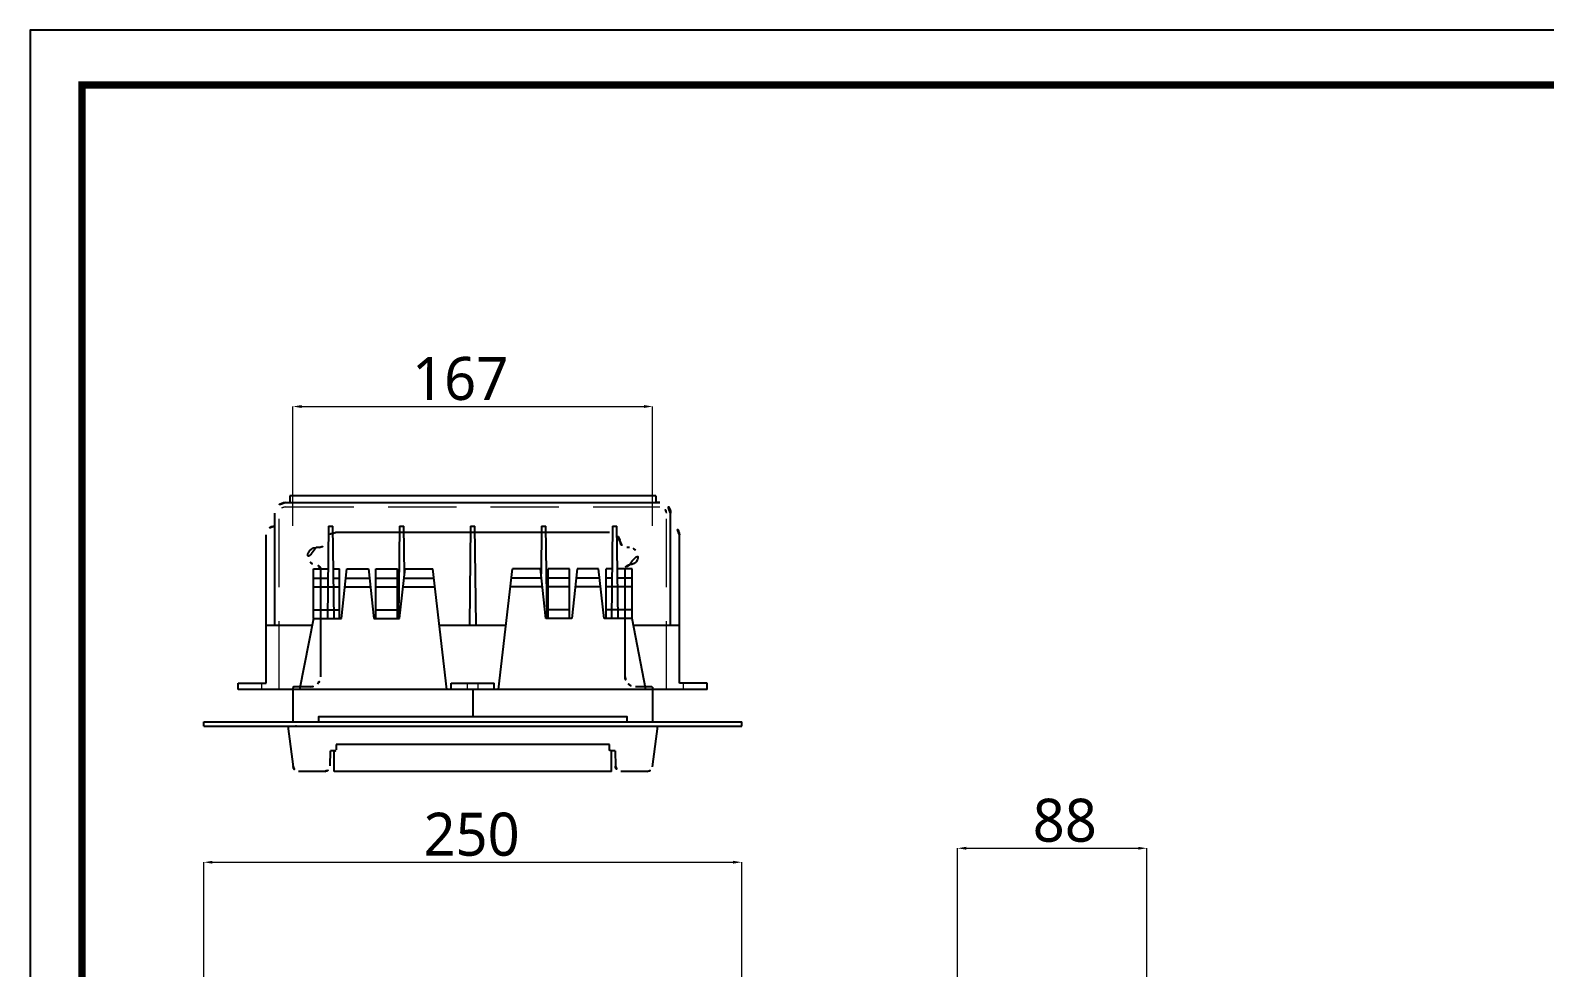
# Model space of a CAD drawing. Extents: x 16296660632 to 16296676784, y -37409619871 to -37409616699.
# Drawn here: x 16296675286 to 16296675990, y -37409617134 to -37409616699 of the extents above; entities that cross this region are included whole.
import ezdxf

# ---------------------------------------------------------------- set-up
doc = ezdxf.new("R2010")
doc.units = 0
doc.header["$LTSCALE"] = 10
doc.header["$MEASUREMENT"] = 0
doc.header["$PDMODE"] = 3
doc.header["$PDSIZE"] = -10
doc.linetypes.add('HIDDEN2', pattern=[4.7625, 3.175, -1.5875])
doc.layers.get('0').update_dxf_attribs({"linetype": 'CONTINUOUS'})
doc.layers.get('DEFPOINTS').update_dxf_attribs({"linetype": 'CONTINUOUS'})
doc.layers.add('BODY', color=7, linetype='CONTINUOUS')
doc.layers.add('MAKE2D VISIBLE LINES', color=7, linetype='CONTINUOUS')
doc.styles.add('Daelim Dimension', font='')
doc.styles.get('Daelim Dimension').set_extended_font_data('NanumGothic')
doc.dimstyles.new('DEFAULT', dxfattribs={"dimscale": 2, "dimtxt": 2, "dimasz": 2, "dimexe": 0, "dimexo": 2, "dimgap": 1, "dimtad": 1, "dimdec": 1, "dimzin": 9, "dimdsep": 46, "dimtxsty": 'Daelim Dimension', "dimcen": 0.5, "dimclrd": 252, "dimclre": 252, "dimclrt": 3, "dimadec": 1, "dimazin": 0, "dimtfac": 1, "dimtdec": 1, "dimtix": 1, "dimtmove": 0, "dimatfit": 3, "dimfxl": 1, "dimtolj": 1, "dimtzin": 1, "dimlwd": 9, "dimlwe": 9, "dimarcsym": 0})

# ---------------------------------------------------------------- blocks, each defined once
blk = doc.blocks.new('*D1')
at = {"layer": 'BODY', "color": 5, "lineweight": 9, "transparency": 16777216}
for p, q in [((16296675408.28832, -37409616929.07649), (16296675408.28832, -37409616873.56225)), ((16296675412.28832, -37409616873.56225), (16296675571.48833, -37409616873.56225)), ((16296675575.48833, -37409616929.07649), (16296675575.48833, -37409616873.56225))]:
    blk.add_line(p, q, dxfattribs=at)
at = {"layer": 'BODY', "color": 5, "transparency": 16777216}
for points in [[(16296675412.28832, -37409616872.89558), (16296675412.28832, -37409616874.22891), (16296675408.28832, -37409616873.56225)], [(16296675571.48833, -37409616872.89558), (16296675571.48833, -37409616874.22891), (16296675575.48833, -37409616873.56225)]]:
    blk.add_solid(points, dxfattribs=at)
at = {"layer": 'DEFPOINTS', "color": 0, "transparency": 16777216}
for p in [(16296675575.48833, -37409616873.56225), (16296675408.28832, -37409616933.07649), (16296675575.48833, -37409616933.07649)]:
    blk.add_point(p, dxfattribs=at)
at = {"layer": 'BODY', "color": 7, "lineweight": 5, "transparency": 16777216, "insert": (16296675486.01706, -37409616860.67527), "char_height": 20, "attachment_point": 5, "style": 'Daelim Dimension'}
blk.add_mtext('\\A1;167', dxfattribs=at)
blk = doc.blocks.new('*D2')
at = {"layer": 'BODY', "color": 5, "lineweight": 9, "transparency": 16777216}
for p, q in [((16296675717.21044, -37409617141.376938), (16296675717.21044, -37409617078.885208)), ((16296675721.21044, -37409617078.885208), (16296675801.21044, -37409617078.885208)), ((16296675805.21044, -37409617142.881447), (16296675805.21044, -37409617078.885208))]:
    blk.add_line(p, q, dxfattribs=at)
at = {"layer": 'BODY', "color": 5, "transparency": 16777216}
for points in [[(16296675721.21044, -37409617078.218536), (16296675721.21044, -37409617079.551872), (16296675717.21044, -37409617078.885208)], [(16296675801.21044, -37409617078.218536), (16296675801.21044, -37409617079.551872), (16296675805.21044, -37409617078.885208)]]:
    blk.add_solid(points, dxfattribs=at)
at = {"layer": 'DEFPOINTS', "color": 0, "transparency": 16777216}
for p in [(16296675805.21044, -37409617078.885208), (16296675717.21044, -37409617145.376938), (16296675805.21044, -37409617146.881447)]:
    blk.add_point(p, dxfattribs=at)
at = {"layer": 'BODY', "color": 7, "lineweight": 5, "transparency": 16777216, "insert": (16296675767.030519, -37409617065.99823), "char_height": 20, "attachment_point": 5, "style": 'Daelim Dimension'}
blk.add_mtext('\\A1;88', dxfattribs=at)
blk = doc.blocks.new('*D6')
at = {"layer": 'BODY', "color": 5, "lineweight": 9, "transparency": 16777216}
for p, q in [((16296675366.888321, -37409617156.320908), (16296675366.888321, -37409617085.378647)), ((16296675370.888321, -37409617085.378647), (16296675612.888321, -37409617085.378647)), ((16296675616.888321, -37409617156.320908), (16296675616.888321, -37409617085.378647))]:
    blk.add_line(p, q, dxfattribs=at)
at = {"layer": 'BODY', "color": 5, "transparency": 16777216}
for points in [[(16296675370.888321, -37409617084.711983), (16296675370.888321, -37409617086.045311), (16296675366.888321, -37409617085.378647)], [(16296675612.888321, -37409617084.711983), (16296675612.888321, -37409617086.045311), (16296675616.888321, -37409617085.378647)]]:
    blk.add_solid(points, dxfattribs=at)
at = {"layer": 'DEFPOINTS', "color": 0, "transparency": 16777216}
for p in [(16296675616.888321, -37409617085.378647), (16296675366.888321, -37409617160.320908), (16296675616.888321, -37409617160.320908)]:
    blk.add_point(p, dxfattribs=at)
at = {"layer": 'BODY', "color": 7, "lineweight": 5, "transparency": 16777216, "insert": (16296675491.3375, -37409617072.491669), "char_height": 20, "attachment_point": 5, "style": 'Daelim Dimension'}
blk.add_mtext('\\A1;250', dxfattribs=at)
blk = doc.blocks.new('t')
at = {"layer": 'MAKE2D VISIBLE LINES'}
for p, q in [((7041.11, -3407.8), (6913.91, -3407.8)), ((6905.98, -3414.8), (6904.71, -3414.8)), ((7050.31, -3414.8), (7049.05, -3414.8)), ((6906.71, -3424.8), (6906.71, -3474.8)), ((7048.31, -3474.8), (7048.31, -3424.8)), ((6901.91, -3479.6), (6894.31, -3479.6)), ((7060.71, -3479.6), (7053.11, -3479.6))]:
    blk.add_line(p, q, dxfattribs=at)
blk.add_lwpolyline([(6893.91, -3480), (6893.91, -3495.8), (6905.91, -3495.8), (6905.91, -3493.3), (7049.11, -3493.3), (7049.11, -3495.8), (7061.11, -3495.8), (7061.11, -3480)], dxfattribs=at)
for centre, radius, start, end in [((6905.98, -3411.8), 3, 270.00026, 352.81885), ((6913.91, -3412.8), 5, 90.00234, 172.81691), ((7041.11, -3412.8), 5, 7.18076, 90), ((7049.05, -3411.8), 3, 187.17719, 269.99934), ((6904.71, -3418.8), 4, 89.99781, 225.0011), ((7050.31, -3418.8), 4, 44.99444, 90.00885), ((7050.31, -3418.8), 4, 269.99781, 45.0011), ((6904.71, -3418.8), 4, 224.99807, 270.00523), ((6904.71, -3424.8), 2, 359.99477, 90.00523), ((7050.31, -3424.8), 2, 89.99477, 180.00523), ((6901.91, -3474.8), 4.8, 315, 0.00523), ((7053.11, -3474.8), 4.8, 180, 224.99477), ((6894.31, -3480), 0.4, 90.00014, 180), ((6901.91, -3474.8), 4.8, 269.99997, 314.99481), ((7053.11, -3474.8), 4.8, 225, 270.00523), ((7060.71, -3480), 0.4, 359.99938, 90.00005)]:
    blk.add_arc(centre, radius, start, end, dxfattribs=at)

msp = doc.modelspace()

# ---------------------------------------------------------------- linework, layer by layer
at = {"color": 1, "linetype": 'HIDDEN2', "lineweight": 5}
for p, q in [((16296675404.89, -37409616920.13), (16296675578.89, -37409616920.13)), ((16296675401.89, -37409617005.13), (16296675401.89, -37409616923.13)), ((16296675581.89, -37409617005.13), (16296675581.89, -37409616923.13)), ((16296675489.39, -37409617005.13), (16296675489.39, -37409617002.13)), ((16296675494.39, -37409617005.13), (16296675494.39, -37409617002.13))]:
    msp.add_line(p, q, dxfattribs=at)
at = {"color": 1}
for p, q in [((16296675404.94, -37409616918.13), (16296675406.89, -37409616918.13)), ((16296675576.89, -37409616915.13), (16296675406.89, -37409616915.13)), ((16296675406.89, -37409616915.13), (16296675406.89, -37409616918.13)), ((16296675406.89, -37409616918.13), (16296675578.84, -37409616918.13)), ((16296675576.89, -37409616915.13), (16296675576.89, -37409616918.13)), ((16296675578.84, -37409616918.13), (16296675576.89, -37409616918.13)), ((16296675399.94, -37409616975.13), (16296675399.94, -37409616923.13)), ((16296675583.84, -37409616975.13), (16296675583.84, -37409616923.13)), ((16296675395.89, -37409617002.13), (16296675395.89, -37409616933.13)), ((16296675399.94, -37409616929.13), (16296675399.89, -37409616929.13)), ((16296675424.89, -37409616929.15), (16296675424.39, -37409616972.13)), ((16296675424.89, -37409616929.15), (16296675426.89, -37409616929.15)), ((16296675427.39, -37409616972.13), (16296675426.89, -37409616929.15)), ((16296675457.89, -37409616929.15), (16296675457.39, -37409616972.13)), ((16296675457.89, -37409616929.15), (16296675459.89, -37409616929.15)), ((16296675460.15, -37409616951.26), (16296675459.89, -37409616929.15)), ((16296675490.89, -37409616929.13), (16296675490.35, -37409616975.13)), ((16296675490.89, -37409616929.13), (16296675492.89, -37409616929.13)), ((16296675493.42, -37409616975.13), (16296675492.89, -37409616929.13)), ((16296675523.89, -37409616929.12), (16296675523.63, -37409616951.29)), ((16296675523.89, -37409616929.12), (16296675525.89, -37409616929.12)), ((16296675526.39, -37409616972.1), (16296675525.89, -37409616929.12)), ((16296675556.89, -37409616929.15), (16296675556.39, -37409616972.13)), ((16296675556.89, -37409616929.15), (16296675558.89, -37409616929.15)), ((16296675559.39, -37409616972.13), (16296675558.89, -37409616929.15)), ((16296675583.84, -37409616929.13), (16296675583.89, -37409616929.13)), ((16296675587.89, -37409617002.13), (16296675587.89, -37409616933.13)), ((16296675417.89, -37409616949.05), (16296675424.39, -37409616949.05)), ((16296675417.89, -37409616972.13), (16296675417.89, -37409616949.05)), ((16296675417.89, -37409616953.38), (16296675424.39, -37409616953.38)), ((16296675427.39, -37409616949.05), (16296675429.89, -37409616949.05)), ((16296675427.39, -37409616953.38), (16296675429.89, -37409616953.38)), ((16296675429.89, -37409616972.13), (16296675429.89, -37409616949.05)), ((16296675430.89, -37409616972.13), (16296675433.39, -37409616949.05)), ((16296675432.92, -37409616953.38), (16296675443.86, -37409616953.38)), ((16296675433.39, -37409616949.05), (16296675443.39, -37409616949.05)), ((16296675443.39, -37409616949.05), (16296675445.89, -37409616972.13)), ((16296675446.89, -37409616970.38), (16296675446.89, -37409616949.05)), ((16296675446.89, -37409616972.13), (16296675446.89, -37409616949.05)), ((16296675446.89, -37409616949.05), (16296675456.89, -37409616949.05)), ((16296675446.89, -37409616953.38), (16296675456.89, -37409616953.38)), ((16296675456.89, -37409616972.13), (16296675456.89, -37409616949.05)), ((16296675457.89, -37409616972.13), (16296675460.39, -37409616949.05)), ((16296675459.92, -37409616953.38), (16296675473.89, -37409616953.38)), ((16296675460.39, -37409616949.05), (16296675473.39, -37409616949.05)), ((16296675479.89, -37409617005.13), (16296675473.39, -37409616949.05)), ((16296675503.89, -37409617005.13), (16296675510.39, -37409616949.05)), ((16296675523.86, -37409616953.38), (16296675509.89, -37409616953.38)), ((16296675523.39, -37409616949.05), (16296675510.39, -37409616949.05)), ((16296675525.89, -37409616972.13), (16296675523.39, -37409616949.05)), ((16296675536.89, -37409616949.05), (16296675526.89, -37409616949.05)), ((16296675526.89, -37409616972.13), (16296675526.89, -37409616949.05)), ((16296675536.89, -37409616953.38), (16296675526.89, -37409616953.38)), ((16296675536.89, -37409616970.38), (16296675536.89, -37409616949.05)), ((16296675536.89, -37409616972.13), (16296675536.89, -37409616949.05)), ((16296675540.39, -37409616949.05), (16296675537.89, -37409616972.13)), ((16296675550.86, -37409616953.38), (16296675539.92, -37409616953.38)), ((16296675550.39, -37409616949.05), (16296675540.39, -37409616949.05)), ((16296675552.89, -37409616972.13), (16296675550.39, -37409616949.05)), ((16296675556.39, -37409616949.05), (16296675553.89, -37409616949.05)), ((16296675553.89, -37409616972.13), (16296675553.89, -37409616949.05)), ((16296675556.39, -37409616953.38), (16296675553.89, -37409616953.38)), ((16296675565.89, -37409616949.05), (16296675559.39, -37409616949.05)), ((16296675565.89, -37409616953.38), (16296675559.39, -37409616953.38)), ((16296675565.89, -37409616972.13), (16296675565.89, -37409616949.05)), ((16296675417.89, -37409616957.38), (16296675429.89, -37409616957.38)), ((16296675432.49, -37409616957.38), (16296675444.29, -37409616957.38)), ((16296675446.89, -37409616957.38), (16296675456.89, -37409616957.38)), ((16296675459.49, -37409616957.38), (16296675474.35, -37409616957.38)), ((16296675524.29, -37409616957.38), (16296675509.42, -37409616957.38)), ((16296675536.89, -37409616957.38), (16296675526.89, -37409616957.38)), ((16296675551.29, -37409616957.38), (16296675539.49, -37409616957.38)), ((16296675565.89, -37409616957.38), (16296675553.89, -37409616957.38)), ((16296675417.89, -37409616968.13), (16296675429.89, -37409616968.13)), ((16296675446.89, -37409616968.13), (16296675456.89, -37409616968.13)), ((16296675536.89, -37409616968.13), (16296675526.89, -37409616968.13)), ((16296675565.89, -37409616968.13), (16296675553.89, -37409616968.13)), ((16296675395.89, -37409616975.13), (16296675417.3, -37409616975.13)), ((16296675417.89, -37409616972.13), (16296675411.39, -37409617005.13)), ((16296675417.89, -37409616972.13), (16296675430.89, -37409616972.13)), ((16296675445.89, -37409616972.13), (16296675457.89, -37409616972.13)), ((16296675476.41, -37409616975.13), (16296675507.37, -37409616975.13)), ((16296675537.89, -37409616972.13), (16296675525.89, -37409616972.13)), ((16296675565.89, -37409616972.13), (16296675552.89, -37409616972.13)), ((16296675572.39, -37409617005.13), (16296675565.89, -37409616972.13)), ((16296675566.48, -37409616975.13), (16296675587.89, -37409616975.13)), ((16296675382.89, -37409617005.13), (16296675382.89, -37409617002.13)), ((16296675382.89, -37409617002.13), (16296675395.89, -37409617002.13)), ((16296675481.89, -37409617002.13), (16296675501.89, -37409617002.13)), ((16296675481.89, -37409617005.13), (16296675481.89, -37409617002.13)), ((16296675501.89, -37409617005.13), (16296675501.89, -37409617002.13)), ((16296675600.89, -37409617002.13), (16296675587.89, -37409617002.13)), ((16296675600.89, -37409617005.13), (16296675600.89, -37409617002.13)), ((16296675600.89, -37409617005.13), (16296675382.89, -37409617005.13))]:
    msp.add_line(p, q, dxfattribs=at)
at = {"color": 1, "lineweight": 5}
for p, q in [((16296675393.89, -37409617005.13), (16296675393.89, -37409617002.13)), ((16296675589.89, -37409617005.13), (16296675589.89, -37409617002.13)), ((16296675489.39, -37409617005.13), (16296675494.39, -37409617005.13))]:
    msp.add_line(p, q, dxfattribs=at)
at = {"ltscale": 0.5}
msp.add_line((16296675491.89, -37409617005.13), (16296675491.89, -37409617017.63), dxfattribs=at)
msp.add_lwpolyline([(16296675286.22, -37409617795.79), (16296676783.52, -37409617795.79), (16296676783.52, -37409616698.69), (16296675286.22, -37409616698.69)], close=True, dxfattribs=at)
at = {"color": 5, "linetype": 'ByBlock', "lineweight": 200, "const_width": 3.45}
msp.add_lwpolyline([(16296675310.3, -37409617748.81), (16296676759.3, -37409617748.81), (16296676759.3, -37409616724.16), (16296675310.3, -37409616724.16)], close=True, dxfattribs=at)
at = {"color": 1}
for centre, radius, start, end in [((16296675404.94, -37409616923.13), 5, 90, 180), ((16296675578.84, -37409616923.13), 5, 0, 90), ((16296675399.89, -37409616933.13), 4, 90, 180), ((16296675583.89, -37409616933.13), 4, 0, 90)]:
    msp.add_arc(centre, radius, start, end, dxfattribs=at)
at = {"color": 1, "lineweight": 5}
for centre, start, end in [((16296675404.89, -37409616923.13), 90, 180), ((16296675578.89, -37409616923.13), 0, 90)]:
    msp.add_arc(centre, 3, start, end, dxfattribs=at)
at = {"layer": 'BODY'}
for p, q in [((16296675366.89, -37409617022.13), (16296675366.89, -37409617020.13)), ((16296675366.89, -37409617020.13), (16296675616.89, -37409617020.13)), ((16296675366.89, -37409617022.13), (16296675616.89, -37409617022.13)), ((16296675616.89, -37409617022.13), (16296675616.89, -37409617020.13)), ((16296675427.39, -37409617043.13), (16296675427.39, -37409617033.61)), ((16296675556.39, -37409617043.13), (16296675556.39, -37409617033.61)), ((16296675556.39, -37409617043.13), (16296675427.39, -37409617043.13))]:
    msp.add_line(p, q, dxfattribs=at)
at = {"layer": 'MAKE2D VISIBLE LINES'}
for p, q in [((16296675405.89, -37409617022.13), (16296675408.37, -37409617040.96)), ((16296675405.89, -37409617022.13), (16296675577.89, -37409617022.13)), ((16296675409.93, -37409617022.13), (16296675409.41, -37409617022.13)), ((16296675573.85, -37409617022.13), (16296675574.37, -37409617022.13)), ((16296675575.41, -37409617040.96), (16296675577.89, -37409617022.13)), ((16296675428.34, -37409617032.81), (16296675428.33, -37409617033.12)), ((16296675428.37, -37409617030.68), (16296675428.34, -37409617032.81)), ((16296675555.4, -37409617030.68), (16296675428.37, -37409617030.68)), ((16296675555.44, -37409617032.81), (16296675555.4, -37409617030.68)), ((16296675555.45, -37409617033.12), (16296675555.44, -37409617032.81)), ((16296675425.6, -37409617040.58), (16296675425.72, -37409617033.61)), ((16296675427.83, -37409617033.61), (16296675425.72, -37409617033.61)), ((16296675558.05, -37409617033.61), (16296675555.95, -37409617033.61)), ((16296675558.05, -37409617033.61), (16296675558.18, -37409617040.67)), ((16296675423.1, -37409617043.13), (16296675410.85, -37409617043.13)), ((16296675558.18, -37409617040.69), (16296675558.18, -37409617040.68)), ((16296675572.93, -37409617043.13), (16296675560.68, -37409617043.13))]:
    msp.add_line(p, q, dxfattribs=at)
for centre, radius, start, end in [((16296675427.83, -37409617033.11), 0.5, 270.00044, 358.99979), ((16296675555.95, -37409617033.11), 0.5, 181.00021, 269.99967), ((16296675410.85, -37409617040.63), 2.5, 187.51705, 270), ((16296675423.1, -37409617040.63), 2.5, 270.10524, 358.95913), ((16296675560.68, -37409617040.63), 2.5, 181.25642, 270), ((16296675572.93, -37409617040.63), 2.5, 269.99978, 352.50058)]:
    msp.add_arc(centre, radius, start, end, dxfattribs=at)

# ---------------------------------------------------------------- block references
at = {"layer": 'BODY', "lineweight": 5}
msp.add_blockref('t', (16296668514.38, -37409613524.33), dxfattribs=at)

# ---------------------------------------------------------------- dimensions: what is measured, and where the dimension line sits
at = {"layer": 'BODY', "color": 5, "lineweight": 5}
dim = msp.add_linear_dim(base=(16296675575.49, -37409616873.56), p1=(16296675408.29, -37409616933.08), p2=(16296675575.49, -37409616933.08), text='167', dimstyle='DEFAULT', override={"dimtxt": 10, "dimclrd": 5, "dimclre": 5, "dimclrt": 7}, dxfattribs=at)
dim.commit()
dim.dimension.update_dxf_attribs({"geometry": '*D1', "text_midpoint": (16296675486.02, -37409616873.56), "dimtype": 160})
for base, p1, p2, picture, middle in [((16296675805.21, -37409617078.89), (16296675717.21, -37409617145.38), (16296675805.21, -37409617146.88), '*D2', (16296675767.03, -37409617078.89)), ((16296675616.89, -37409617085.38), (16296675366.89, -37409617160.32), (16296675616.89, -37409617160.32), '*D6', (16296675491.34, -37409617085.38))]:
    dim = msp.add_linear_dim(base=base, p1=p1, p2=p2, dimstyle='DEFAULT', override={"dimtxt": 10, "dimclrd": 5, "dimclre": 5, "dimclrt": 7}, dxfattribs=at)
    dim.commit()
    dim.dimension.update_dxf_attribs({"geometry": picture, "text_midpoint": middle, "dimtype": 160})

doc.saveas('drawing.dxf')
